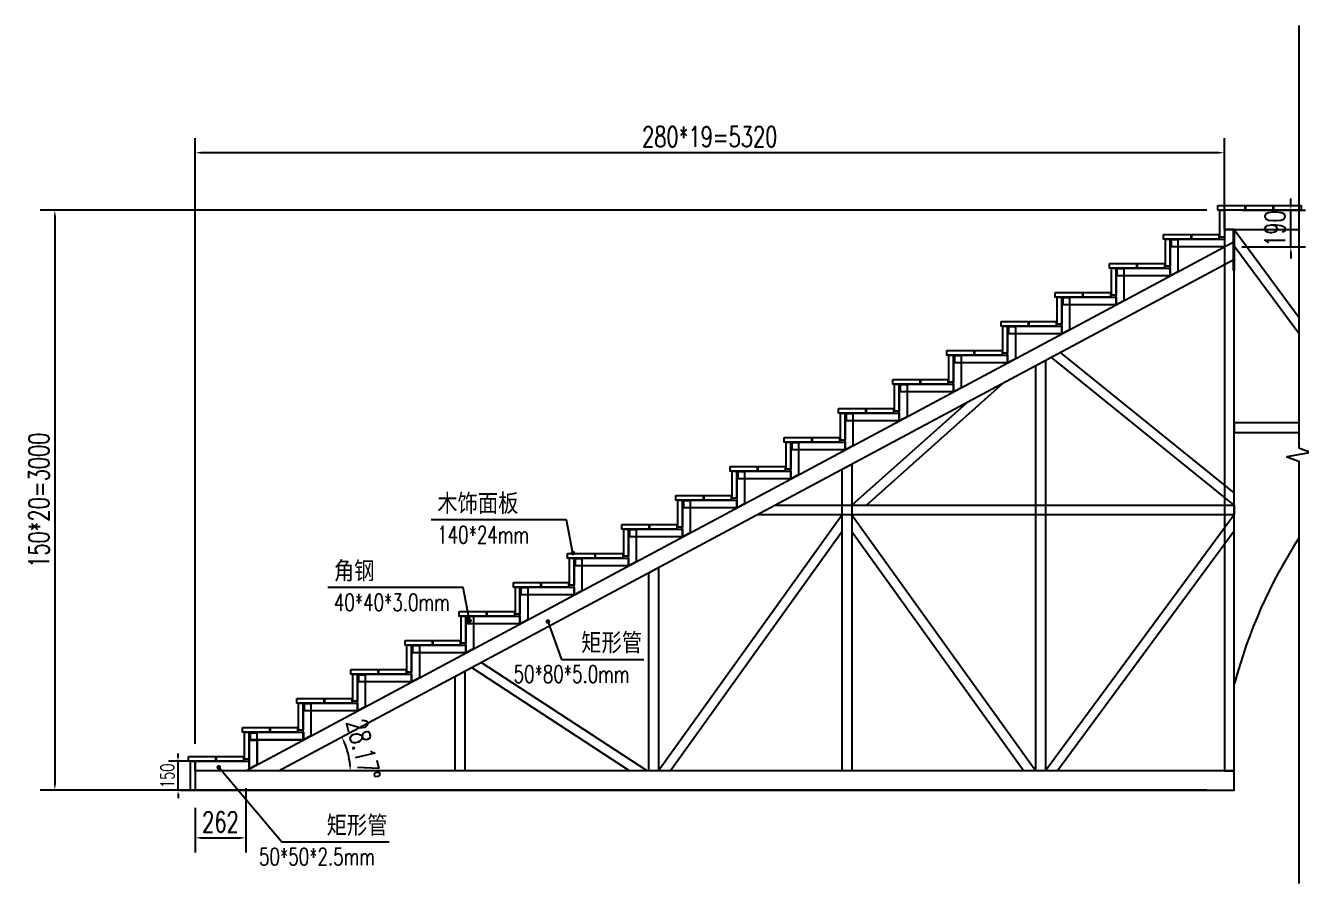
# Model space of a CAD drawing. Header units: millimetres. Extents: x -1471591 to 944464, y -468930 to 547002.
# Drawn here: x -1022838 to -1016243, y -311283 to -306846 of the extents above; entities that cross this region are included whole.
import ezdxf

# ---------------------------------------------------------------- set-up
doc = ezdxf.new("R2010")
doc.units = ezdxf.units.MM
doc.header["$LTSCALE"] = 10
doc.header["$PDMODE"] = 35
for name, color, linetype in [('DIM_LEAD', 3, 'Continuous'), ('DIM_SYMB', 3, 'Continuous'), ('PUB_TEXT', 7, 'Continuous'), ('W-STEEL_FRAME钢架', 3, 'Continuous'), ('W-WOOD_FLOOR木地板', 30, 'Continuous')]:
    doc.layers.add(name, color=color, linetype=linetype)
doc.styles.add('_TCH_DIM', font='SIMPLEX.shx', dxfattribs={"bigfont": 'hztxt.shx'})
doc.styles.add('STANDARD_T3', font='simplex.shx', dxfattribs={"width": 0.7, "bigfont": 'hztxt.shx'})
doc.dimstyles.new('W&&20', dxfattribs={"dimtxt": 70, "dimasz": 20, "dimexe": 50, "dimexo": 60, "dimgap": 20, "dimtad": 1, "dimdec": 0, "dimzin": 0, "dimdsep": 46, "dimtxsty": 'STANDARD_T3', "dimcen": 0.09, "dimclrd": 1, "dimclre": 1, "dimclrt": 7, "dimazin": 2, "dimtfac": 1, "dimtdec": 0, "dimtix": 1, "dimtmove": 2, "dimatfit": 3, "dimfxl": 0, "dimtolj": 1, "dimtzin": 0, "dimarcsym": 0})
doc.dimstyles.new('W&&30', dxfattribs={"dimtxt": 105, "dimasz": 30, "dimexe": 75, "dimexo": 90, "dimgap": 30, "dimtad": 1, "dimdec": 0, "dimzin": 0, "dimdsep": 46, "dimtxsty": 'STANDARD_T3', "dimcen": 0.09, "dimclrd": 1, "dimclre": 1, "dimclrt": 7, "dimazin": 2, "dimtfac": 1, "dimtdec": 0, "dimtix": 1, "dimtmove": 2, "dimatfit": 3, "dimfxl": 0, "dimtolj": 1, "dimtzin": 0, "dimarcsym": 0})

# ---------------------------------------------------------------- blocks, each defined once
blk = doc.blocks.new('*D1842')
at = {"layer": 'Defpoints', "color": 0, "transparency": 16777216}
for p in [(-1022050.1, -310651.1), (-1021920.9, -310651.1), (-1021920.9, -310801.1)]:
    blk.add_point(p, dxfattribs=at)
at = {"layer": 'W-STEEL_FRAME钢架', "color": 1, "lineweight": -2, "transparency": 16777216}
for p, q in [((-1022050.1, -310631.1), (-1022050.1, -310611.1)), ((-1021980.9, -310651.1), (-1022100.1, -310651.1)), ((-1022050.1, -310801.1), (-1022050.1, -310651.1)), ((-1021980.9, -310801.1), (-1022100.1, -310801.1)), ((-1022050.1, -310821.1), (-1022050.1, -310841.1))]:
    blk.add_line(p, q, dxfattribs=at)
at = {"layer": 'W-STEEL_FRAME钢架', "color": 1, "transparency": 16777216}
for points in [[(-1022053.4, -310631.1), (-1022046.8, -310631.1), (-1022050.1, -310651.1)], [(-1022053.4, -310821.1), (-1022046.8, -310821.1), (-1022050.1, -310801.1)]]:
    blk.add_solid(points, dxfattribs=at)
at = {"layer": 'W-STEEL_FRAME钢架', "color": 7, "transparency": 16777216, "insert": (-1022105.1, -310726.1), "char_height": 70, "attachment_point": 5, "rotation": 90, "style": 'STANDARD_T3'}
blk.add_mtext('\\A1;150', dxfattribs=at)
blk = doc.blocks.new('*D1843')
at = {"color": 1, "lineweight": -2, "transparency": 16777216}
for p, q in [((-1021962, -310561), (-1021962, -307429)), ((-1016642, -307901.1), (-1016642, -307429)), ((-1016672, -307504), (-1021932, -307504))]:
    blk.add_line(p, q, dxfattribs=at)
at = {"color": 1, "transparency": 16777216}
for points in [[(-1021932, -307499), (-1021932, -307509), (-1021962, -307504)], [(-1016672, -307499), (-1016672, -307509), (-1016642, -307504)]]:
    blk.add_solid(points, dxfattribs=at)
at = {"layer": 'Defpoints', "color": 0, "transparency": 16777216}
for p in [(-1021962, -307504), (-1016642, -307991.1), (-1021962, -310651)]:
    blk.add_point(p, dxfattribs=at)
at = {"color": 7, "transparency": 16777216, "insert": (-1019302, -307421.5), "char_height": 105, "attachment_point": 5, "style": 'STANDARD_T3'}
blk.add_mtext('\\A1;280*19=5320', dxfattribs=at)
blk = doc.blocks.new('*D1874')
at = {"color": 1, "lineweight": -2, "transparency": 16777216}
blk.add_arc((-1021531.8, -310701), 371.8, 4.62411, 23.55061, dxfattribs=at)
at = {"color": 1, "transparency": 16777216}
for points in [[(-1021195.5, -310554.6), (-1021186.5, -310550.3), (-1021204.1, -310525.4)], [(-1021156.2, -310670.8), (-1021166.2, -310671.2), (-1021160, -310701)]]:
    blk.add_solid(points, dxfattribs=at)
at = {"layer": 'Defpoints', "color": 0, "transparency": 16777216}
for p in [(-1016597, -308057.8), (-1021165, -310640.3), (-1021962, -310701), (-1021530.3, -310700.2), (-1016592, -310701)]:
    blk.add_point(p, dxfattribs=at)
at = {"color": 7, "transparency": 16777216, "insert": (-1021091.2, -310590.4), "char_height": 105, "attachment_point": 5, "rotation": 284.08736, "style": 'STANDARD_T3'}
blk.add_mtext('\\A1;28.17°', dxfattribs=at)
blk = doc.blocks.new('*D1875')
at = {"color": 1, "lineweight": -2, "transparency": 16777216}
for p, q in [((-1016732, -307801), (-1022762, -307801)), ((-1022687, -307831), (-1022687, -310771)), ((-1016732, -310801), (-1022762, -310801))]:
    blk.add_line(p, q, dxfattribs=at)
at = {"color": 1, "transparency": 16777216}
for points in [[(-1022692, -307831), (-1022682, -307831), (-1022687, -307801)], [(-1022692, -310771), (-1022682, -310771), (-1022687, -310801)]]:
    blk.add_solid(points, dxfattribs=at)
at = {"layer": 'Defpoints', "color": 0, "transparency": 16777216}
for p in [(-1016642, -307801), (-1022687, -310801), (-1016642, -310801)]:
    blk.add_point(p, dxfattribs=at)
at = {"color": 7, "transparency": 16777216, "insert": (-1022769.5, -309301), "char_height": 105, "attachment_point": 5, "rotation": 90, "style": 'STANDARD_T3'}
blk.add_mtext('\\A1;150*20=3000', dxfattribs=at)
blk = doc.blocks.new('*D1876')
at = {"color": 1, "lineweight": -2, "transparency": 16777216}
for p, q in [((-1021699.7, -310790.2), (-1021699.7, -311122)), ((-1021962, -310891), (-1021962, -311122)), ((-1021932, -311047), (-1021729.7, -311047))]:
    blk.add_line(p, q, dxfattribs=at)
at = {"color": 1, "transparency": 16777216}
for points in [[(-1021932, -311042), (-1021932, -311052), (-1021962, -311047)], [(-1021729.7, -311042), (-1021729.7, -311052), (-1021699.7, -311047)]]:
    blk.add_solid(points, dxfattribs=at)
at = {"layer": 'Defpoints', "color": 0, "transparency": 16777216}
for p in [(-1021699.7, -310700.2), (-1021962, -310801), (-1021699.7, -311047)]:
    blk.add_point(p, dxfattribs=at)
at = {"color": 7, "transparency": 16777216, "insert": (-1021830.9, -310964.5), "char_height": 105, "attachment_point": 5, "style": 'STANDARD_T3'}
blk.add_mtext('\\A1;262', dxfattribs=at)
blk = doc.blocks.new('*D1877')
at = {"color": 1, "lineweight": -2, "transparency": 16777216}
for p, q in [((-1016298.5, -307771), (-1016298.5, -307741)), ((-1016552, -307801), (-1016223.5, -307801)), ((-1016298.5, -307991.1), (-1016298.5, -307801)), ((-1016552, -307991.1), (-1016223.5, -307991.1)), ((-1016298.5, -308021.1), (-1016298.5, -308051.1))]:
    blk.add_line(p, q, dxfattribs=at)
at = {"color": 1, "transparency": 16777216}
for points in [[(-1016303.5, -307771), (-1016293.5, -307771), (-1016298.5, -307801)], [(-1016303.5, -308021.1), (-1016293.5, -308021.1), (-1016298.5, -307991.1)]]:
    blk.add_solid(points, dxfattribs=at)
at = {"layer": 'Defpoints', "color": 0, "transparency": 16777216}
for p in [(-1016642, -307801), (-1016298.5, -307801), (-1016642, -307991.1)]:
    blk.add_point(p, dxfattribs=at)
at = {"color": 7, "transparency": 16777216, "insert": (-1016381, -307896.1), "char_height": 105, "attachment_point": 5, "rotation": 90, "style": 'STANDARD_T3'}
blk.add_mtext('\\A1;190', dxfattribs=at)

msp = doc.modelspace()

# ---------------------------------------------------------------- linework, layer by layer
for p, q in [((-1016597, -307901), (-1016597, -308112.7)), ((-1016592, -307901), (-1016592, -308112.7))]:
    msp.add_line(p, q)
at = {"layer": 'DIM_LEAD'}
for p, q in [((-1020042.8, -309403.2), (-1020742, -309403.2)), ((-1020009.3, -309574), (-1020042.8, -309403.2)), ((-1020576.8, -309752.8), (-1021276.1, -309752.8)), ((-1020543.3, -309923.5), (-1020576.8, -309752.8)), ((-1020138.3, -309928.1), (-1020068.8, -310123.9)), ((-1020068.8, -310123.9), (-1019642.2, -310123.9)), ((-1021839.6, -310682.1), (-1021513.4, -311068.1)), ((-1021513.4, -311068.1), (-1020958, -311068.1))]:
    msp.add_line(p, q, dxfattribs=at)
at = {"layer": 'DIM_LEAD', "const_width": 12}
for points in [[(-1020008.1, -309579.8, 1), (-1020010.4, -309568.1, 1)], [(-1020542.1, -309929.4, 1), (-1020544.4, -309917.6, 1)], [(-1020140.3, -309922.4, 1), (-1020136.3, -309933.7, 1)], [(-1021843.4, -310677.5, 1), (-1021835.7, -310686.7, 1)]]:
    msp.add_lwpolyline(points, format="xyb", close=True, dxfattribs=at)
at = {"layer": 'DIM_SYMB'}
msp.add_lwpolyline([(-1016257, -306846), (-1016257, -309030.8), (-1016194, -309053.7), (-1016320, -309075.9), (-1016257, -309098.2), (-1016257, -311283)], dxfattribs=at)
at = {"layer": 'W-STEEL_FRAME钢架', "color": 4}
for p, q in [((-1016592, -307901), (-1016257, -308353.7)), ((-1016592, -307985.1), (-1016257, -308437.8)), ((-1016592, -309326.3), (-1017536.6, -308561.9)), ((-1016592, -309262), (-1017488.8, -308536.3)), ((-1018617, -309376.3), (-1019567, -310701)), ((-1018567, -309376.3), (-1017617, -310701)), ((-1016592, -309376.3), (-1017567, -310701)), ((-1018617, -309462.1), (-1019505.5, -310701)), ((-1018567, -309462.1), (-1017678.5, -310701)), ((-1016592, -309460.6), (-1017504.9, -310701)), ((-1019624.6, -310701), (-1020482.7, -310139.9)), ((-1019715.9, -310701), (-1020532.9, -310166.8))]:
    msp.add_line(p, q, dxfattribs=at)
at = {"layer": 'W-STEEL_FRAME钢架', "color": 2}
for p, q in [((-1021699.7, -310700.2), (-1016597, -307967)), ((-1021530.3, -310700.2), (-1016597, -308057.8))]:
    msp.add_line(p, q, dxfattribs=at)
at = {"layer": 'W-STEEL_FRAME钢架'}
msp.add_line((-1022039.2, -310801), (-1021583.7, -310801), dxfattribs=at)
at = {"layer": 'W-STEEL_FRAME钢架', "color": 1}
msp.add_lwpolyline([(-1016257, -307801), (-1016642, -307801), (-1016642, -307901), (-1016257, -307901)], dxfattribs=at)
for points in [[(-1016642, -310701), (-1016592, -310701), (-1016592, -307901), (-1016642, -307901)], [(-1016592, -310701), (-1021962, -310701), (-1021962, -310801), (-1016592, -310801)]]:
    msp.add_lwpolyline(points, close=True, dxfattribs=at)
at = {"layer": 'W-STEEL_FRAME钢架', "color": 5}
for points in [[(-1016882.1, -307951.1), (-1016882.1, -308119.7), (-1016922.1, -308141.1), (-1016922.1, -307951.1), (-1016882.1, -307951.1)], [(-1017162.1, -308101.1), (-1017162.1, -308269.6), (-1017202.1, -308291.1), (-1017202.1, -308101.1), (-1017162.1, -308101.1)], [(-1017442.2, -308251.1), (-1017442.2, -308419.6), (-1017482.2, -308441), (-1017482.2, -308251.1), (-1017442.2, -308251.1)], [(-1017722.2, -308401), (-1017722.2, -308569.6), (-1017762.2, -308591), (-1017762.2, -308401), (-1017722.2, -308401)], [(-1018002.3, -308551), (-1018002.3, -308719.6), (-1018042.3, -308741), (-1018042.3, -308551), (-1018002.3, -308551)], [(-1018282.3, -308701), (-1018282.3, -308869.6), (-1018322.3, -308891), (-1018322.3, -308701), (-1018282.3, -308701)], [(-1018562.4, -308851), (-1018562.4, -309019.5), (-1018602.4, -309041), (-1018602.4, -308851), (-1018562.4, -308851)], [(-1018842.4, -309001), (-1018842.4, -309169.5), (-1018882.4, -309190.9), (-1018882.4, -309001), (-1018842.4, -309001)], [(-1019122.5, -309150.9), (-1019122.5, -309319.5), (-1019162.5, -309340.9), (-1019162.5, -309150.9), (-1019122.5, -309150.9)], [(-1019402.6, -309300.9), (-1019402.6, -309469.5), (-1019442.6, -309490.9), (-1019442.6, -309300.9), (-1019402.6, -309300.9)], [(-1019682.6, -309450.9), (-1019682.6, -309619.4), (-1019722.6, -309640.9), (-1019722.6, -309450.9), (-1019682.6, -309450.9)], [(-1019962.7, -309600.9), (-1019962.7, -309769.4), (-1020002.7, -309790.8), (-1020002.7, -309600.9), (-1019962.7, -309600.9)], [(-1020242.7, -309750.8), (-1020242.7, -309919.4), (-1020282.7, -309940.8), (-1020282.7, -309750.8), (-1020242.7, -309750.8)], [(-1020522.8, -309900.8), (-1020522.8, -310069.4), (-1020562.8, -310090.8), (-1020562.8, -309900.8), (-1020522.8, -309900.8)], [(-1020802.8, -310050.8), (-1020802.8, -310219.3), (-1020842.8, -310240.8), (-1020842.8, -310050.8), (-1020802.8, -310050.8)], [(-1021082.9, -310200.8), (-1021082.9, -310369.3), (-1021122.9, -310390.7), (-1021122.9, -310200.8), (-1021082.9, -310200.8)], [(-1021363, -310350.7), (-1021363, -310519.3), (-1021403, -310540.7), (-1021403, -310350.7), (-1021363, -310350.7)], [(-1021643, -310500.7), (-1021643, -310669.3), (-1021683, -310690.7), (-1021683, -310500.7), (-1021643, -310500.7)], [(-1021680.9, -310501.1), (-1021400.9, -310501.1), (-1021400.9, -310541.1), (-1021680.9, -310541.1), (-1021680.9, -310501.1)], [(-1021640.9, -310541.1), (-1021640.9, -310669.5), (-1021680.9, -310690.9), (-1021680.9, -310541.1), (-1021640.9, -310541.1)]]:
    msp.add_lwpolyline(points, dxfattribs=at)
for points in [[(-1016922, -307951.1), (-1016642, -307951.1), (-1016642, -307991.1), (-1016922, -307991.1)], [(-1017202.1, -308101.1), (-1016922.1, -308101.1), (-1016922.1, -308141.1), (-1017202.1, -308141.1)], [(-1017482.1, -308251.1), (-1017202.1, -308251.1), (-1017202.1, -308291.1), (-1017482.1, -308291.1)], [(-1017762.2, -308401), (-1017482.2, -308401), (-1017482.2, -308441), (-1017762.2, -308441)], [(-1018042.2, -308551), (-1017762.2, -308551), (-1017762.2, -308591), (-1018042.2, -308591)], [(-1018322.3, -308701), (-1018042.3, -308701), (-1018042.3, -308741), (-1018322.3, -308741)], [(-1018602.3, -308851), (-1018322.3, -308851), (-1018322.3, -308891), (-1018602.3, -308891)], [(-1018882.4, -309001), (-1018602.4, -309001), (-1018602.4, -309041), (-1018882.4, -309041)], [(-1019162.4, -309150.9), (-1018882.4, -309150.9), (-1018882.4, -309190.9), (-1019162.4, -309190.9)], [(-1019442.5, -309300.9), (-1019162.5, -309300.9), (-1019162.5, -309340.9), (-1019442.5, -309340.9)], [(-1019722.6, -309450.9), (-1019442.6, -309450.9), (-1019442.6, -309490.9), (-1019722.6, -309490.9)], [(-1020002.6, -309600.9), (-1019722.6, -309600.9), (-1019722.6, -309640.9), (-1020002.6, -309640.9)], [(-1020282.7, -309750.8), (-1020002.7, -309750.8), (-1020002.7, -309790.8), (-1020282.7, -309790.8)], [(-1020562.7, -309900.8), (-1020282.7, -309900.8), (-1020282.7, -309940.8), (-1020562.7, -309940.8)], [(-1020842.8, -310050.8), (-1020562.8, -310050.8), (-1020562.8, -310090.8), (-1020842.8, -310090.8)], [(-1021122.8, -310200.8), (-1020842.8, -310200.8), (-1020842.8, -310240.8), (-1021122.8, -310240.8)], [(-1021402.9, -310350.7), (-1021122.9, -310350.7), (-1021122.9, -310390.7), (-1021402.9, -310390.7)], [(-1021683, -310500.7), (-1021403, -310500.7), (-1021403, -310540.7), (-1021683, -310540.7)]]:
    msp.add_lwpolyline(points, close=True, dxfattribs=at)
for points in [[(-1016920.9, -307991.1), (-1016920.9, -307951.1), (-1016880.9, -307951.1, -0.230605), (-1016883.9, -307955.1), (-1016916.9, -307955.1), (-1016916.9, -307988.1, -0.235279)], [(-1017201, -308141.1), (-1017201, -308101.1), (-1017161, -308101.1, -0.230605), (-1017164, -308105.1), (-1017197, -308105.1), (-1017197, -308138.1, -0.235279)], [(-1017481.1, -308291.1), (-1017481.1, -308251.1), (-1017441.1, -308251.1, -0.230605), (-1017444.1, -308255.1), (-1017477.1, -308255.1), (-1017477.1, -308288.1, -0.235279)], [(-1017761.1, -308441), (-1017761.1, -308401), (-1017721.1, -308401, -0.230605), (-1017724.1, -308405), (-1017757.1, -308405), (-1017757.1, -308438, -0.235279)], [(-1018041.2, -308591), (-1018041.2, -308551), (-1018001.2, -308551, -0.230605), (-1018004.2, -308555), (-1018037.2, -308555), (-1018037.2, -308588, -0.235279)], [(-1018321.2, -308741), (-1018321.2, -308701), (-1018281.2, -308701, -0.230605), (-1018284.2, -308705), (-1018317.2, -308705), (-1018317.2, -308738, -0.235279)], [(-1018601.3, -308891), (-1018601.3, -308851), (-1018561.3, -308851, -0.230605), (-1018564.3, -308855), (-1018597.3, -308855), (-1018597.3, -308888, -0.235279)], [(-1018881.3, -309041), (-1018881.3, -309001), (-1018841.3, -309001, -0.230605), (-1018844.3, -309005), (-1018877.3, -309005), (-1018877.3, -309038, -0.235279)], [(-1019161.4, -309190.9), (-1019161.4, -309150.9), (-1019121.4, -309150.9, -0.230605), (-1019124.4, -309154.9), (-1019157.4, -309154.9), (-1019157.4, -309187.9, -0.235279)], [(-1019441.4, -309340.9), (-1019441.4, -309300.9), (-1019401.4, -309300.9, -0.230605), (-1019404.4, -309304.9), (-1019437.4, -309304.9), (-1019437.4, -309337.9, -0.235279)], [(-1019721.5, -309490.9), (-1019721.5, -309450.9), (-1019681.5, -309450.9, -0.230605), (-1019684.5, -309454.9), (-1019717.5, -309454.9), (-1019717.5, -309487.9, -0.235279)], [(-1020001.6, -309640.9), (-1020001.6, -309600.9), (-1019961.6, -309600.9, -0.230605), (-1019964.6, -309604.9), (-1019997.6, -309604.9), (-1019997.6, -309637.9, -0.235279)], [(-1020281.6, -309790.8), (-1020281.6, -309750.8), (-1020241.6, -309750.8, -0.230605), (-1020244.6, -309754.8), (-1020277.6, -309754.8), (-1020277.6, -309787.8, -0.235279)], [(-1020561.7, -309940.8), (-1020561.7, -309900.8), (-1020521.7, -309900.8, -0.230605), (-1020524.7, -309904.8), (-1020557.7, -309904.8), (-1020557.7, -309937.8, -0.235279)], [(-1020841.7, -310090.8), (-1020841.7, -310050.8), (-1020801.7, -310050.8, -0.230605), (-1020804.7, -310054.8), (-1020837.7, -310054.8), (-1020837.7, -310087.8, -0.235279)], [(-1021121.8, -310240.8), (-1021121.8, -310200.8), (-1021081.8, -310200.8, -0.230605), (-1021084.8, -310204.8), (-1021117.8, -310204.8), (-1021117.8, -310237.8, -0.235279)], [(-1021401.8, -310390.7), (-1021401.8, -310350.7), (-1021361.8, -310350.7, -0.230605), (-1021364.8, -310354.7), (-1021397.8, -310354.7), (-1021397.8, -310387.7, -0.235279)], [(-1021681.9, -310540.7), (-1021681.9, -310500.7), (-1021641.9, -310500.7, -0.230605), (-1021644.9, -310504.7), (-1021677.9, -310504.7), (-1021677.9, -310537.7, -0.235279)], [(-1021680.9, -310541.1), (-1021680.9, -310501.1), (-1021640.9, -310501.1, -0.230605), (-1021643.9, -310505.1), (-1021676.9, -310505.1), (-1021676.9, -310538.1, -0.235279)]]:
    msp.add_lwpolyline(points, format="xyb", close=True, dxfattribs=at)
at = {"layer": 'W-STEEL_FRAME钢架', "color": 4}
for points in [[(-1017617, -308604.9), (-1017567, -308578.1), (-1017567, -310701), (-1017617, -310701)], [(-1018617, -309140.6), (-1018567, -309113.8), (-1018567, -310701), (-1018617, -310701)], [(-1019617, -309676.2), (-1019567, -309649.4), (-1019567, -310701), (-1019617, -310701)], [(-1020617, -310211.8), (-1020567, -310185), (-1020567, -310701), (-1020617, -310701)]]:
    msp.add_lwpolyline(points, close=True, dxfattribs=at)
for points in [[(-1018491.9, -309326.3), (-1017784.1, -308694.4)], [(-1018567, -309326.3), (-1017971.8, -308795)], [(-1016257, -308901), (-1016592, -308901), (-1016592, -308951), (-1016257, -308951)], [(-1018963.8, -309326.3), (-1016592, -309326.3), (-1016592, -309376.3), (-1019057.1, -309376.3)], [(-1021962, -310651.1), (-1021682, -310651.1), (-1021682, -310701), (-1021962, -310701), (-1021962, -310651.1)]]:
    msp.add_lwpolyline(points, dxfattribs=at)
at = {"layer": 'W-STEEL_FRAME钢架', "color": 1}
msp.add_arc((-1014059.1, -310917.9), 2617.1, 147.11939, 165.17739, dxfattribs=at)
at = {"layer": 'W-WOOD_FLOOR木地板'}
for p, q in [((-1016385.9, -307777), (-1016245.9, -307777)), ((-1016385.9, -307801), (-1016385.9, -307777)), ((-1016245.9, -307777), (-1016245.9, -307801)), ((-1016245.9, -307801), (-1016385.9, -307801))]:
    msp.add_line(p, q, dxfattribs=at)
for points in [[(-1016675.9, -307777), (-1016535.9, -307777), (-1016535.9, -307801), (-1016675.9, -307801), (-1016675.9, -307777)], [(-1016530.9, -307777), (-1016390.9, -307777), (-1016390.9, -307801), (-1016530.9, -307801), (-1016530.9, -307777)], [(-1016956, -307927.1), (-1016816, -307927.1), (-1016816, -307951.1), (-1016956, -307951.1), (-1016956, -307927.1)], [(-1016811, -307927.1), (-1016671, -307927.1), (-1016671, -307951.1), (-1016811, -307951.1), (-1016811, -307927.1)], [(-1017236.1, -308077.1), (-1017096.1, -308077.1), (-1017096.1, -308101.1), (-1017236.1, -308101.1), (-1017236.1, -308077.1)], [(-1017091.1, -308077.1), (-1016951.1, -308077.1), (-1016951.1, -308101.1), (-1017091.1, -308101.1), (-1017091.1, -308077.1)], [(-1017516.1, -308227.1), (-1017376.1, -308227.1), (-1017376.1, -308251.1), (-1017516.1, -308251.1), (-1017516.1, -308227.1)], [(-1017371.1, -308227.1), (-1017231.1, -308227.1), (-1017231.1, -308251.1), (-1017371.1, -308251.1), (-1017371.1, -308227.1)], [(-1017796.2, -308377), (-1017656.2, -308377), (-1017656.2, -308401), (-1017796.2, -308401), (-1017796.2, -308377)], [(-1017651.2, -308377), (-1017511.2, -308377), (-1017511.2, -308401), (-1017651.2, -308401), (-1017651.2, -308377)], [(-1018076.2, -308527), (-1017936.2, -308527), (-1017936.2, -308551), (-1018076.2, -308551), (-1018076.2, -308527)], [(-1017931.2, -308527), (-1017791.2, -308527), (-1017791.2, -308551), (-1017931.2, -308551), (-1017931.2, -308527)], [(-1018356.3, -308677), (-1018216.3, -308677), (-1018216.3, -308701), (-1018356.3, -308701), (-1018356.3, -308677)], [(-1018211.3, -308677), (-1018071.3, -308677), (-1018071.3, -308701), (-1018211.3, -308701), (-1018211.3, -308677)], [(-1018636.3, -308827), (-1018496.3, -308827), (-1018496.3, -308851), (-1018636.3, -308851), (-1018636.3, -308827)], [(-1018491.3, -308827), (-1018351.3, -308827), (-1018351.3, -308851), (-1018491.3, -308851), (-1018491.3, -308827)], [(-1018916.4, -308977), (-1018776.4, -308977), (-1018776.4, -309001), (-1018916.4, -309001), (-1018916.4, -308977)], [(-1018771.4, -308977), (-1018631.4, -308977), (-1018631.4, -309001), (-1018771.4, -309001), (-1018771.4, -308977)], [(-1019196.4, -309126.9), (-1019056.4, -309126.9), (-1019056.4, -309150.9), (-1019196.4, -309150.9), (-1019196.4, -309126.9)], [(-1019051.4, -309126.9), (-1018911.4, -309126.9), (-1018911.4, -309150.9), (-1019051.4, -309150.9), (-1019051.4, -309126.9)], [(-1019476.5, -309276.9), (-1019336.5, -309276.9), (-1019336.5, -309300.9), (-1019476.5, -309300.9), (-1019476.5, -309276.9)], [(-1019331.5, -309276.9), (-1019191.5, -309276.9), (-1019191.5, -309300.9), (-1019331.5, -309300.9), (-1019331.5, -309276.9)], [(-1019756.6, -309426.9), (-1019616.6, -309426.9), (-1019616.6, -309450.9), (-1019756.6, -309450.9), (-1019756.6, -309426.9)], [(-1019611.6, -309426.9), (-1019471.6, -309426.9), (-1019471.6, -309450.9), (-1019611.6, -309450.9), (-1019611.6, -309426.9)], [(-1020036.6, -309576.9), (-1019896.6, -309576.9), (-1019896.6, -309600.9), (-1020036.6, -309600.9), (-1020036.6, -309576.9)], [(-1019891.6, -309576.9), (-1019751.6, -309576.9), (-1019751.6, -309600.9), (-1019891.6, -309600.9), (-1019891.6, -309576.9)], [(-1020316.7, -309726.8), (-1020176.7, -309726.8), (-1020176.7, -309750.8), (-1020316.7, -309750.8), (-1020316.7, -309726.8)], [(-1020171.7, -309726.8), (-1020031.7, -309726.8), (-1020031.7, -309750.8), (-1020171.7, -309750.8), (-1020171.7, -309726.8)], [(-1020596.7, -309876.8), (-1020456.7, -309876.8), (-1020456.7, -309900.8), (-1020596.7, -309900.8), (-1020596.7, -309876.8)], [(-1020451.7, -309876.8), (-1020311.7, -309876.8), (-1020311.7, -309900.8), (-1020451.7, -309900.8), (-1020451.7, -309876.8)], [(-1020876.8, -310026.8), (-1020736.8, -310026.8), (-1020736.8, -310050.8), (-1020876.8, -310050.8), (-1020876.8, -310026.8)], [(-1020731.8, -310026.8), (-1020591.8, -310026.8), (-1020591.8, -310050.8), (-1020731.8, -310050.8), (-1020731.8, -310026.8)], [(-1021156.8, -310176.8), (-1021016.8, -310176.8), (-1021016.8, -310200.8), (-1021156.8, -310200.8), (-1021156.8, -310176.8)], [(-1021011.8, -310176.8), (-1020871.8, -310176.8), (-1020871.8, -310200.8), (-1021011.8, -310200.8), (-1021011.8, -310176.8)], [(-1021436.9, -310326.7), (-1021296.9, -310326.7), (-1021296.9, -310350.7), (-1021436.9, -310350.7), (-1021436.9, -310326.7)], [(-1021291.9, -310326.7), (-1021151.9, -310326.7), (-1021151.9, -310350.7), (-1021291.9, -310350.7), (-1021291.9, -310326.7)], [(-1021717, -310476.7), (-1021577, -310476.7), (-1021577, -310500.7), (-1021717, -310500.7), (-1021717, -310476.7)], [(-1021572, -310476.7), (-1021432, -310476.7), (-1021432, -310500.7), (-1021572, -310500.7), (-1021572, -310476.7)], [(-1021995.9, -310627.1), (-1021855.9, -310627.1), (-1021855.9, -310651.1), (-1021995.9, -310651.1), (-1021995.9, -310627.1)], [(-1021986, -310801.1), (-1021986, -310651.1), (-1021962, -310651.1), (-1021962, -310801.1), (-1021986, -310801.1)], [(-1021850.9, -310627.1), (-1021710.9, -310627.1), (-1021710.9, -310651.1), (-1021850.9, -310651.1), (-1021850.9, -310627.1)]]:
    msp.add_lwpolyline(points, dxfattribs=at)
for points in [[(-1016666, -307941), (-1016666, -307801), (-1016642, -307801), (-1016642, -307941)], [(-1016946.1, -308091.1), (-1016946.1, -307951.1), (-1016922.1, -307951.1), (-1016922.1, -308091.1)], [(-1017226.1, -308241.1), (-1017226.1, -308101.1), (-1017202.1, -308101.1), (-1017202.1, -308241.1)], [(-1017506.2, -308391.1), (-1017506.2, -308251.1), (-1017482.2, -308251.1), (-1017482.2, -308391.1)], [(-1017786.2, -308541), (-1017786.2, -308401), (-1017762.2, -308401), (-1017762.2, -308541)], [(-1018066.3, -308691), (-1018066.3, -308551), (-1018042.3, -308551), (-1018042.3, -308691)], [(-1018346.3, -308841), (-1018346.3, -308701), (-1018322.3, -308701), (-1018322.3, -308841)], [(-1018626.4, -308991), (-1018626.4, -308851), (-1018602.4, -308851), (-1018602.4, -308991)], [(-1018906.4, -309141), (-1018906.4, -309001), (-1018882.4, -309001), (-1018882.4, -309141)], [(-1019186.5, -309290.9), (-1019186.5, -309150.9), (-1019162.5, -309150.9), (-1019162.5, -309290.9)], [(-1019466.6, -309440.9), (-1019466.6, -309300.9), (-1019442.6, -309300.9), (-1019442.6, -309440.9)], [(-1019746.6, -309590.9), (-1019746.6, -309450.9), (-1019722.6, -309450.9), (-1019722.6, -309590.9)], [(-1020026.7, -309740.9), (-1020026.7, -309600.9), (-1020002.7, -309600.9), (-1020002.7, -309740.9)], [(-1020306.7, -309890.8), (-1020306.7, -309750.8), (-1020282.7, -309750.8), (-1020282.7, -309890.8)], [(-1020586.8, -310040.8), (-1020586.8, -309900.8), (-1020562.8, -309900.8), (-1020562.8, -310040.8)], [(-1020866.8, -310190.8), (-1020866.8, -310050.8), (-1020842.8, -310050.8), (-1020842.8, -310190.8)], [(-1021146.9, -310340.8), (-1021146.9, -310200.8), (-1021122.9, -310200.8), (-1021122.9, -310340.8)], [(-1021427, -310490.7), (-1021427, -310350.7), (-1021403, -310350.7), (-1021403, -310490.7)], [(-1021707, -310640.7), (-1021707, -310500.7), (-1021683, -310500.7), (-1021683, -310640.7)]]:
    msp.add_lwpolyline(points, close=True, dxfattribs=at)

# ---------------------------------------------------------------- texts
at = {"layer": 'PUB_TEXT', "color": 7, "style": '_TCH_DIM'}
for s, p in [('木饰面板', (-1020710.5, -309371.7)), ('角钢', (-1021244.6, -309721.3)), ('矩形管', (-1019966.4, -310092.4)), ('矩形管', (-1021282.2, -311036.6))]:
    msp.add_text(s, height=105, dxfattribs=at).set_placement(p)
at = {"layer": 'PUB_TEXT', "color": 7, "style": '_TCH_DIM', "width": 0.705882}
for s, p in [('140*24mm', (-1020710.5, -309524)), ('40*40*3.0mm', (-1021244.6, -309873.6)), ('50*80*5.0mm', (-1020315.7, -310244.6)), ('50*50*2.5mm', (-1021631.5, -311188.9))]:
    msp.add_text(s, height=89.25, dxfattribs=at).set_placement(p)

# ---------------------------------------------------------------- dimensions: what is measured, and where the dimension line sits
dim = msp.add_linear_dim(base=(-1021962, -307504), p1=(-1016642, -307991.1), p2=(-1021962, -310651), text='280*19=<>', dimstyle='W&&30')
dim.commit()
dim.dimension.update_dxf_attribs({"geometry": '*D1843', "text_midpoint": (-1019302, -307421.5)})
dim = msp.add_linear_dim(base=(-1016298.5, -307801), p1=(-1016642, -307991.1), p2=(-1016642, -307801), angle=90, dimstyle='W&&30')
dim.commit()
dim.dimension.update_dxf_attribs({"geometry": '*D1877', "text_midpoint": (-1016381, -307896.1)})
dim = msp.add_linear_dim(base=(-1022687, -310801), p1=(-1016642, -307801), p2=(-1016642, -310801), angle=90, text='150*20=<>', dimstyle='W&&30')
dim.commit()
dim.dimension.update_dxf_attribs({"geometry": '*D1875', "text_midpoint": (-1022769.5, -309301)})
dim = msp.add_angular_dim_2l(base=(-1021165, -310640.3), line1=((-1016592, -310701), (-1021962, -310701)), line2=((-1021530.3, -310700.2), (-1016597, -308057.8)), dimstyle='W&&30')
dim.commit()
dim.dimension.update_dxf_attribs({"geometry": '*D1874', "text_midpoint": (-1021091.2, -310590.4)})
dim = msp.add_linear_dim(base=(-1021699.7, -311047), p1=(-1021962, -310801), p2=(-1021699.7, -310700.2), dimstyle='W&&30')
dim.commit()
dim.dimension.update_dxf_attribs({"geometry": '*D1876', "text_midpoint": (-1021830.9, -310964.5)})
at = {"layer": 'W-STEEL_FRAME钢架'}
dim = msp.add_linear_dim(base=(-1022050.1, -310651.1), p1=(-1021920.9, -310801.1), p2=(-1021920.9, -310651.1), angle=90, dimstyle='W&&20', dxfattribs=at)
dim.commit()
dim.dimension.update_dxf_attribs({"geometry": '*D1842', "text_midpoint": (-1022105.1, -310726.1)})

doc.saveas('drawing.dxf')
